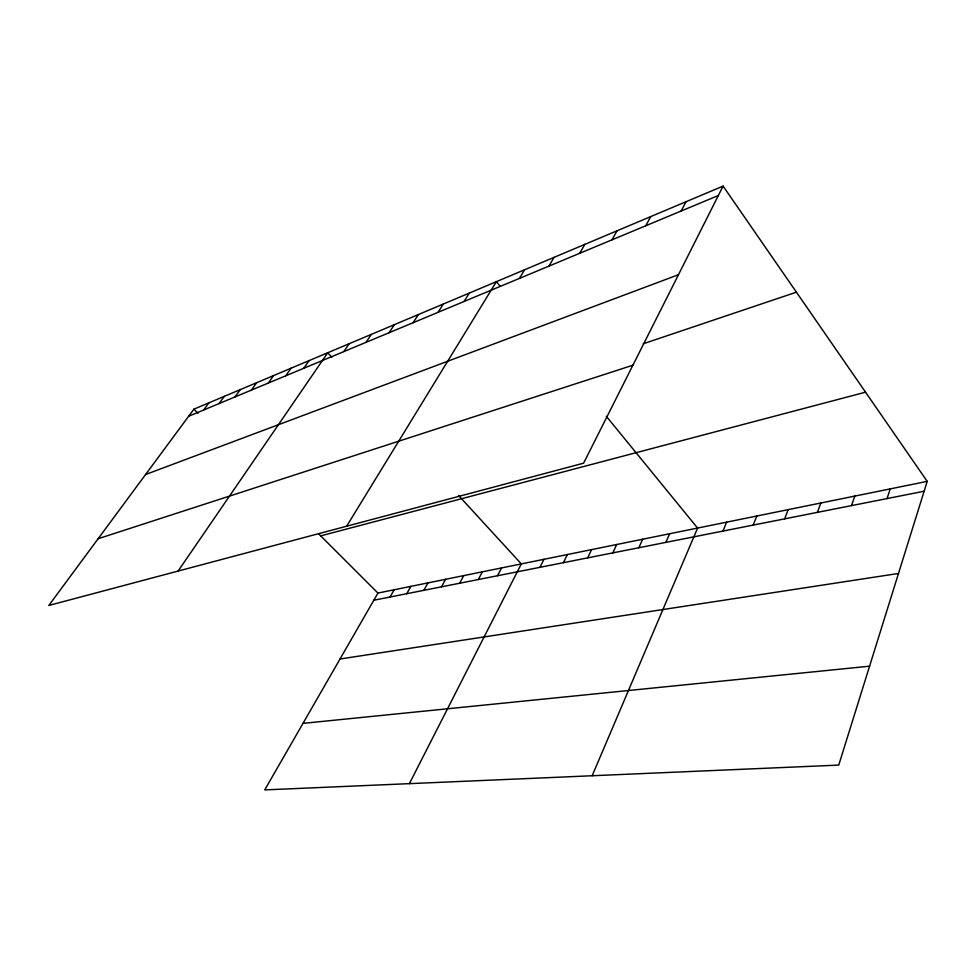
<?xml version="1.0" encoding="UTF-8"?>
<svg xmlns="http://www.w3.org/2000/svg" width="976" height="976" viewBox="0 0 976 976"><rect width="100%" height="100%" fill="white"/><g stroke="black" fill="none" stroke-linecap="round" stroke-linejoin="round"><path stroke-width="1.46" d="M927.2 481.375L838.738 765.099L264.728 789.901L377.944 593.066L927.2 481.375L723.082 186.099L193.882 409.176L48.8 605.474L583.599 463.173L723.082 186.099M887.038 498.577L890.234 488.891M851.487 505.617L854.805 496.101M817.388 512.376L820.816 503.006M784.655 518.854L788.169 509.643M753.204 525.088L756.803 516.023M722.972 531.078L726.632 522.16M592.164 775.749L697.596 528.065L606.34 416.325M665.839 542.388L669.634 533.75M638.841 547.743L642.684 539.228M612.794 552.904L616.686 544.523M587.662 557.869L591.59 549.622M563.396 562.676L567.373 554.551M539.96 567.324L543.961 559.309M409.383 783.655L521.318 563.908L458.549 495.454M497.504 575.73L501.554 567.934M681.175 211.011L686.03 201.715M478.289 579.537L482.351 571.838M459.635 583.233L463.71 575.633M645.77 225.773L650.711 216.611M441.494 586.82L445.593 579.317M423.877 590.321L427.976 582.892M611.989 239.84L617.015 230.812M406.736 593.713L410.835 586.381M390.058 597.019L394.17 589.772M579.744 253.284L584.831 244.378M548.902 266.131L554.051 257.347M519.403 278.428L524.588 269.766M346.651 526.223L496.369 281.674L500.041 286.163M464.051 301.486L469.31 293.081M438.053 312.32L443.336 304.024M413.092 322.727L418.387 314.54M389.095 332.731L394.402 324.654M366.012 342.344L371.331 334.378M343.808 351.604L349.127 343.735M178.12 571.058L327.729 352.763L331.828 357.24M303.78 368.281L309.099 360.608M285.748 375.797L291.055 368.208M268.29 383.068L273.585 375.577M251.369 390.119L256.664 382.714M234.972 396.951L240.242 389.631M219.063 403.576L224.334 396.341M203.63 410.005L208.876 402.856M188.649 416.252L718.324 195.529M145.57 474.531L678.466 274.72M643.233 343.772L796.404 292.178M98.137 538.728L632.912 365.207M320.689 535.873L865.553 392.193M373.832 600.228L924.126 491.233M340.014 659.007L898.493 573.461M302.987 723.375L869.579 666.181M193.882 409.176L197.994 413.287M318.652 533.835L377.944 593.066"/></g></svg>
